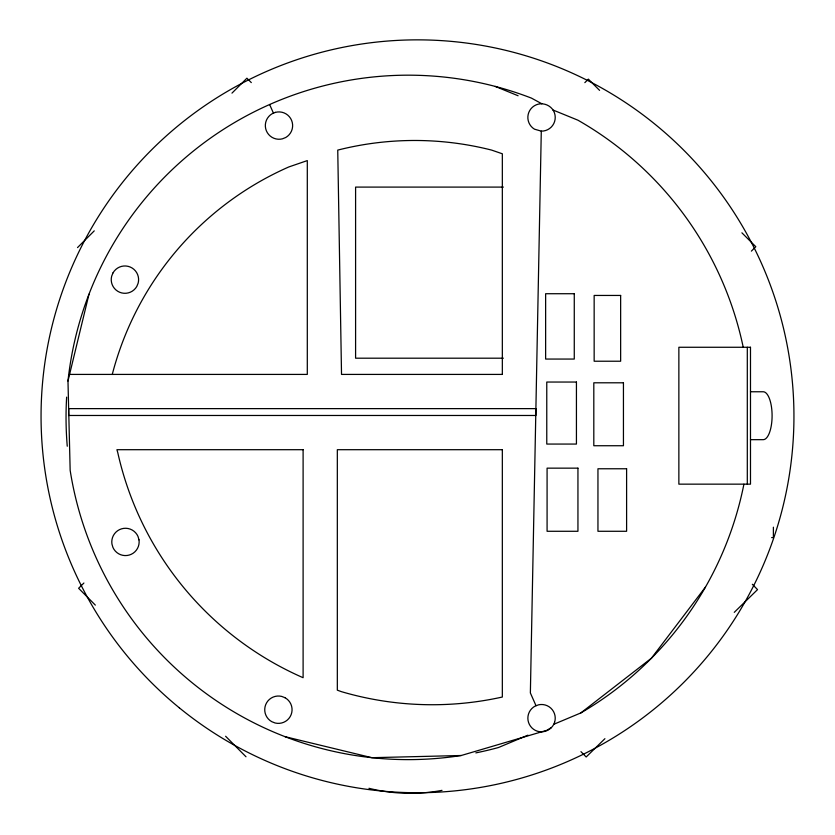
<?xml version="1.0" encoding="UTF-8"?>
<svg xmlns="http://www.w3.org/2000/svg" width="835" height="835" viewBox="0 0 835 835"><rect width="100%" height="100%" fill="white"/><g stroke="black" fill="none" stroke-linecap="round" stroke-linejoin="round"><path stroke-width="1.25" d="M541.289 131.137L534.473 129.174A13.694 13.694 0 0 1 538.251 104.156C544.138 102.736 550.578 105.554 553.532 110.836A13.694 13.694 0 0 1 541.289 131.137L530.371 692.966L536.028 705.742M551.403 727.546L546.915 730.281L461.202 755.508A342.225 342.225 0 0 1 70.161 470.345L67.979 381.031L88.99 294.202M705.481 587.047L651.446 658.189L580.836 712.933L553.636 724.352M77.519 247.588L94.251 230.857M231.973 93.134L246.909 78.198L251.314 82.602M584.834 82.644L588.351 79.127L599.572 90.357M751.396 251.116L755.8 246.711L741.918 232.829M83.907 583.018L78.615 588.278L95.336 605.114M604.916 738.683L586.17 756.99L580.951 751.646M734.268 612.347L757.543 589.604L752.325 584.27M527.95 735.165L498.474 747.523A342.225 342.225 0 0 1 475.825 752.888M461.202 755.508L371.899 757.689L285.059 736.679M503.369 187.092L355.595 187.092L355.595 358.194L503.369 358.194M69.576 374.414L307.301 374.414L307.301 160.591L288.795 166.958A312.447 312.447 0 0 0 112.266 374.414M750.488 391.761L763.2 391.761A23.954 8.893 -90 0 1 772.093 415.715A23.954 8.893 -90 0 1 763.2 439.669L750.488 439.669M771.644 537.604L773.387 537.604L773.387 527.188M495.207 86.402L518.097 95.754M552.895 109.969L577.914 120.188A342.225 342.225 0 0 1 743.234 347.297M541.811 103.759L531.467 98.123A342.225 342.225 0 0 0 67.979 381.031M225.607 736.251L246.001 756.771M269.621 104.521L273.462 113.184M747.304 347.266L747.304 484.154M743.912 484.196A342.225 342.225 0 0 1 580.836 712.933M67.259 446.234A342.225 342.225 0 0 1 66.643 397.126M442.007 790.359A172.25 172.25 0 0 1 368.955 788.303M113.059 272.795L111.692 276.103A13.694 13.694 0 0 0 136.773 286.488L138.14 283.19A13.694 13.694 0 0 0 113.059 272.795M554.586 722.348C552.394 729.341 544.337 733.495 537.375 731.22A13.694 13.694 0 0 1 535.277 706.013L538.638 704.803A13.694 13.694 0 0 1 554.586 722.348M275.466 112.36L272.168 113.717A13.694 13.694 0 0 0 282.449 138.829L285.758 137.483A13.694 13.694 0 0 0 275.466 112.36M574.271 293.722L545.631 293.722L545.631 359.06L574.271 359.06L574.271 293.722M620.645 295.444L594.155 295.444L594.155 361.221L620.645 361.221L620.645 295.444M750.488 347.266L678.865 347.266L678.865 484.154L750.488 484.154L750.488 347.266M502.336 374.414L341.525 374.414L337.747 150.102A312.447 312.447 0 0 1 491.638 150.102L502.336 153.786L502.336 374.414M576.432 382.044L546.768 382.044L546.768 444.063L576.432 444.063L576.432 382.044M623.442 382.795L593.81 382.795L593.81 445.733L623.442 445.733L623.442 382.795M535.893 408.628L68.658 408.628L68.658 415.475L535.893 415.475L535.893 408.628M303.105 449.7L116.921 449.7L117.745 452.518A322.258 322.258 0 0 0 303.105 677.707L303.105 449.7M502.336 449.7L337.33 449.7L337.33 690.169L341.327 691.63A322.258 322.258 0 0 0 502.336 697.027L502.336 449.7M577.945 468.153L547.082 468.153L547.082 531.279L577.945 531.279L577.945 468.153M626.605 468.769L597.954 468.769L597.954 531.279L626.605 531.279L626.605 468.769M285.017 697.716L281.687 696.411A13.694 13.694 0 0 0 271.772 721.68L275.091 722.985A13.694 13.694 0 0 0 285.017 697.716M138.996 539.848L137.994 536.414A13.694 13.694 0 0 0 111.932 544.003L112.934 547.436A13.694 13.694 0 0 0 138.996 539.848M179.348 707.84A376.449 376.449 0 0 0 789.054 476.775A376.449 376.449 0 0 0 284.088 64.285A376.449 376.449 0 0 0 179.348 707.84"/></g></svg>
